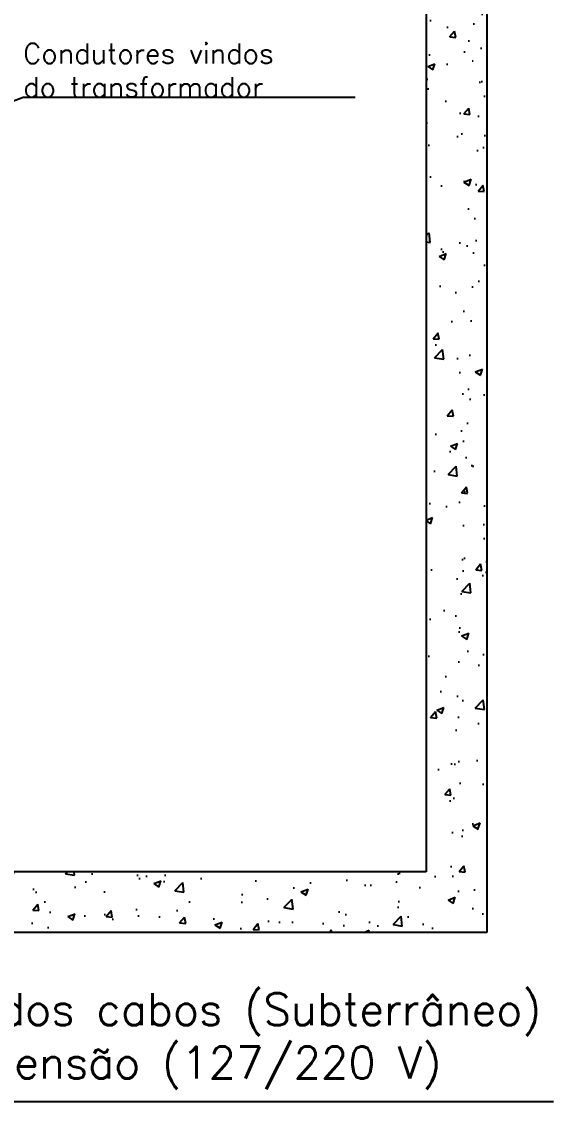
# Model space of a CAD drawing. Extents: x 2368 to 5238, y 905 to 1916.
# Drawn here: x 2555.518 to 2556.833, y 951.663 to 954.331 of the extents above; entities that cross this region are included whole.
import ezdxf

# ---------------------------------------------------------------- set-up
doc = ezdxf.new("R2010")
doc.units = 0
doc.header["$LTSCALE"] = 10
doc.layers.get('0').update_dxf_attribs({"linetype": 'CONTINUOUS'})
doc.styles.add('ROMANS', font='simplex.shx')

msp = doc.modelspace()

# ---------------------------------------------------------------- hatches: boundary and pattern name
h = msp.add_hatch()
h.set_pattern_fill('AR-CONC', color=256, scale=0.000996678)
h.set_pattern_definition([(50, (2539.41406, 952.42265), (0.1815794, -0.0158861), [0.0189867, -0.2088538]), (355, (2539.41406, 952.42265), (-0.0351263, 0.1904221), [0.0151894, -0.1670836]), (100.4514, (2539.42919, 952.42133), (0.146453, 0.174536), [0.0161362, -0.1774986]), (46.1842, (2539.41406, 952.47329), (0.2701784, -0.0419027), [0.02848, -0.3132807]), (96.6356, (2539.43657, 952.4698), (0.2366154, 0.246604), [0.0242043, -0.266248]), (351.1842, (2539.41406, 952.47329), (0.2366154, 0.246604), [0.022784, -0.2506243]), (21, (2539.43937, 952.46063), (0.1511107, -0.1019254), [0.0189867, -0.2088538]), (326, (2539.43937, 952.46063), (0.0615967, 0.183576), [0.0151894, -0.167083]), (71.4514, (2539.45196, 952.45213), (0.2127074, 0.0816506), [0.0161362, -0.1774983]), (37.5, (2539.414055, 952.422654), (0.00307834, 0.08427413), [0, -0.1650578, 0, -0.1696146, 0, -0.16771595]), (7.5, (2539.414055, 952.42265), (0.06659767, 0.09984775), [0, -0.09670565, 0, -0.16126047, 0, -0.0639219]), (327.5, (2539.3576, 952.422654), (0.13514013, -0.0057097), [0, -0.06328904, 0, -0.1974618, 0, -0.2620166]), (317.5, (2539.33229, 952.42265), (0.14763706, 0.025342), [0, -0.08227575, 0, -0.1311349, 0, -0.1860698])])
h.paths.add_polyline_path([(2556.6683, 955.2201), (2556.5188, 955.2201), (2556.5188, 952.2301), (2555.3851, 952.2301), (2555.3851, 952.0805), (2556.6683, 952.0805)])

# ---------------------------------------------------------------- linework, layer by layer
for p, q in [((2556.5188, 955.2201), (2556.5188, 952.2301)), ((2556.6683, 955.2201), (2556.6683, 952.0805)), ((2556.5188, 952.2301), (2554.9578, 952.2301)), ((2556.6683, 952.0805), (2549.2113, 952.0805))]:
    msp.add_line(p, q)
at = {"color": 7}
for p, q in [((2554.9609, 953.9294), (2555.5219, 954.1447)), ((2555.5219, 954.1447), (2556.3427, 954.1447)), ((2555.1204, 951.6628), (2556.8333, 951.6628))]:
    msp.add_line(p, q, dxfattribs=at)

# ---------------------------------------------------------------- texts
at = {"attachment_point": 1, "style": 'ROMANS'}
for s, insert, char_height in [('Condutores vindos\\Pdo transformador', (2555.5219, 954.2776), 0.049834), ('Saída dos cabos (Subterrâneo)\\PBaixa tensão (127/220 V)', (2555.1204, 951.93), 0.079029)]:
    msp.add_mtext_dynamic_manual_height_columns(s, width=2.220593, gutter_width=0.3951, heights=[0], dxfattribs=dict(at, insert=insert, char_height=char_height))

doc.saveas('drawing.dxf')
